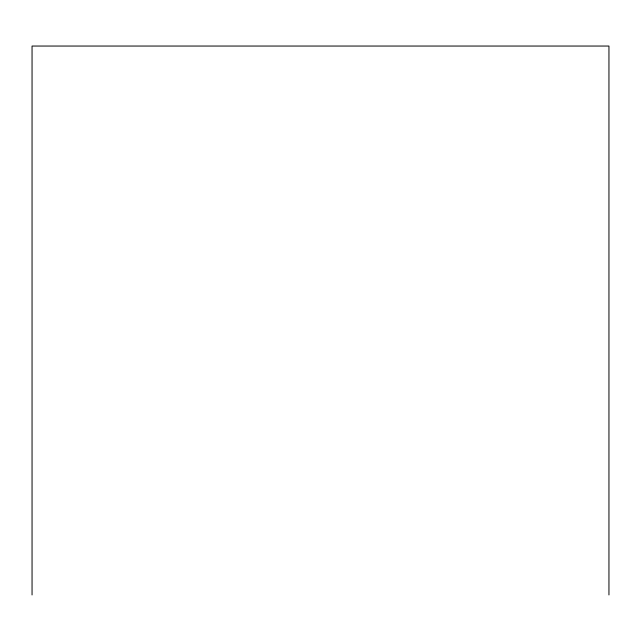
<?xml version="1.0" encoding="UTF-8"?>
<svg xmlns="http://www.w3.org/2000/svg" width="641" height="641" viewBox="0 0 641 641"><rect width="100%" height="100%" fill="white"/><g stroke="black" fill="none" stroke-linecap="round" stroke-linejoin="round"><path stroke-width="0.96" d="M608.95 594.952L608.95 46.048L32.05 46.048L32.05 594.952"/></g></svg>
